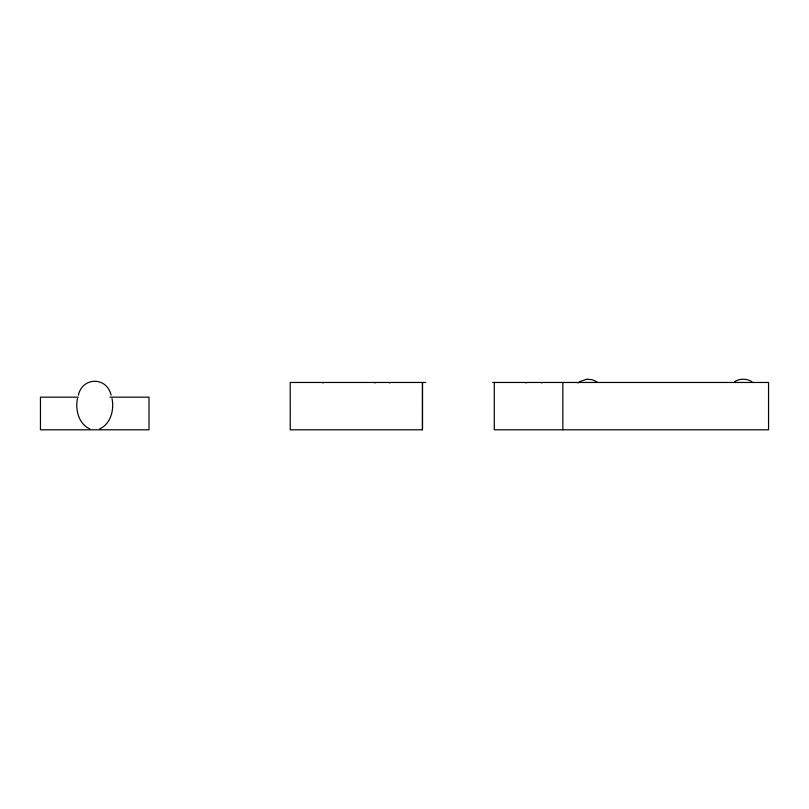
<?xml version="1.0" encoding="UTF-8"?>
<svg xmlns="http://www.w3.org/2000/svg" width="809" height="809" viewBox="0 0 809 809"><rect width="100%" height="100%" fill="white"/><g stroke="black" fill="none" stroke-linecap="round" stroke-linejoin="round"><path stroke-width="1.21" d="M322.882 383.051L322.882 382.465M77.472 398.574C75.146 409.607 78.604 423.956 89.789 428.861M78.382 395.176C82.427 376.65 107.041 376.65 111.076 395.176M579.436 381.717L586.838 379.249M734.532 381.717C739.719 378.379 746.778 378.379 751.955 381.717M99.669 428.861C110.853 423.956 114.322 409.607 111.996 398.574M586.849 379.249L592.057 379.664L596.87 381.717M425.716 382.465L290.209 382.465L290.249 429.801L422.48 429.801L422.48 382.465L422.45 429.801M492.651 382.465L768.55 382.465L768.55 429.801L494.279 429.801L494.279 382.465M78.321 397.158L40.45 397.158L40.45 429.801L149.018 429.801L149.018 397.158L109.882 397.158M578.061 382.465L578.061 383.072M562.852 382.465L562.852 429.801M541.787 382.465L541.787 383.072M526.113 382.465L526.113 383.041M389.796 382.465L389.786 383.072M374.941 382.465L374.941 383.072"/></g></svg>
